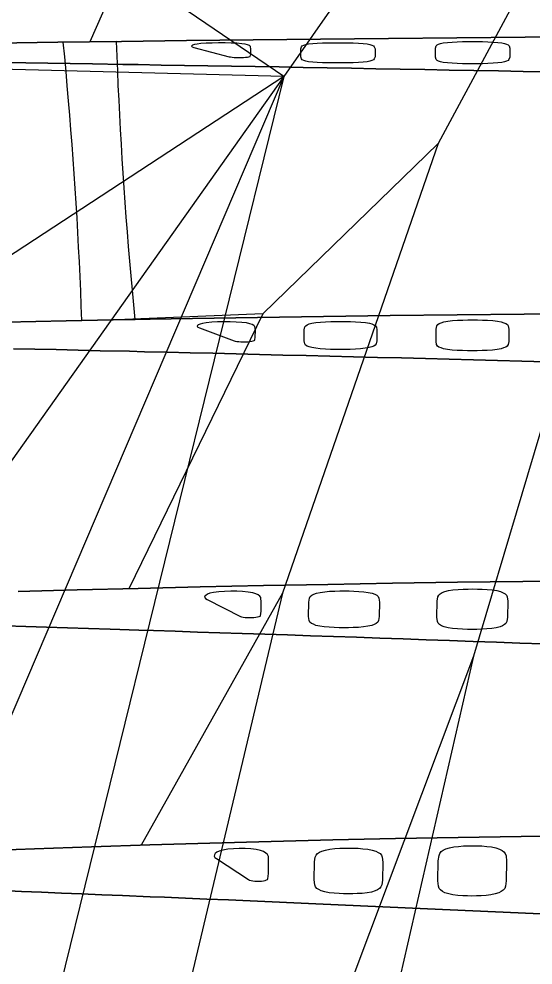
# Model space of a CAD drawing. Extents: x -1328 to 1439, y -3653 to 3653.
# Drawn here: x -560 to 71, y -2372 to -1212 of the extents above; entities that cross this region are included whole.
import ezdxf

# ---------------------------------------------------------------- set-up
doc = ezdxf.new("R2010")
doc.units = 0
for name, color, linetype in [('BANDESTENSION', 5, 'CONTINUOUS'), ('EXTRADOS', 7, 'CONTINUOUS'), ('INTRADOS', 7, 'CONTINUOUS'), ('NERVURES', 1, 'CONTINUOUS'), ('SUSPENTAGE', 8, 'CONTINUOUS'), ('TROUS', 2, 'CONTINUOUS')]:
    doc.layers.add(name, color=color, linetype=linetype)

msp = doc.modelspace()

# ---------------------------------------------------------------- linework, layer by layer
at = {"layer": 'BANDESTENSION', "color": 5, "linetype": 'CONTINUOUS'}
msp.add_polyline3d([(-439.8, -1240, 97.1), (-505.6, -1240.9, 90), (-505.6, -1240.9, 90), (-505.6, -1240.9, 90), (-503.8, -1258.8, 93.9), (-502.2, -1276.7, 97.9), (-500.6, -1294.6, 101.9), (-499, -1312.6, 105.8), (-497.5, -1330.5, 109.8), (-496.1, -1348.4, 113.8), (-494.7, -1366.4, 117.7), (-493.4, -1384.3, 121.7), (-492.1, -1402.3, 125.6), (-490.9, -1420.2, 129.5), (-489.8, -1438.2, 133.5), (-488.7, -1456.2, 137.4), (-487.7, -1474.1, 141.3), (-486.7, -1492.1, 145.2), (-485.8, -1510.1, 149.1), (-484.9, -1528.1, 153), (-484.1, -1546.1, 156.9), (-483.4, -1564.1, 160.8), (-482.7, -1582.1, 164.7), (-482.7, -1582.1, 164.7), (-424.9, -1580.9, 170.8), (-416.9, -1580.8, 171.6), (-416.9, -1580.8, 171.6), (-418.7, -1562.9, 167.6), (-420.3, -1545, 163.7), (-421.9, -1527.1, 159.7), (-423.5, -1509.2, 155.7), (-425, -1491.3, 151.8), (-426.4, -1473.4, 147.8), (-427.8, -1455.4, 143.9), (-429.1, -1437.5, 140), (-430.4, -1419.6, 136), (-431.6, -1401.6, 132.1), (-432.7, -1383.7, 128.2), (-433.8, -1365.7, 124.3), (-434.8, -1347.8, 120.4), (-435.8, -1329.8, 116.5), (-436.7, -1311.9, 112.6), (-437.6, -1293.9, 108.7), (-438.4, -1275.9, 104.8), (-439.1, -1258, 100.9), (-439.8, -1240, 97.1), (-439.8, -1240, 97.1)], dxfattribs=at)
at = {"layer": 'EXTRADOS', "color": 7, "linetype": 'CONTINUOUS'}
for points in [[(89.1, -1277.2, -190.2), (58.9, -1276.7, -185.9), (28.6, -1276.1, -181.5), (-1.6, -1275.5, -177.2), (-31.7, -1275, -173), (-61.8, -1274.5, -168.8), (-91.8, -1273.9, -164.7), (-121.8, -1273.4, -160.6), (-151.6, -1272.9, -156.5), (-181.4, -1272.3, -152.5), (-211, -1271.8, -148.6), (-240.4, -1271.3, -144.7), (-269.7, -1270.8, -140.9), (-298.8, -1270.3, -137.1), (-327.8, -1269.8, -133.3), (-356.5, -1269.4, -129.6), (-385, -1268.9, -126), (-413.3, -1268.4, -122.4), (-432.2, -1268.1, -120), (-469.2, -1267.5, -115.4), (-496.7, -1267.1, -111.9), (-524, -1266.6, -108.5), (-551, -1266.2, -105.2), (-577.6, -1265.8, -102)], [(-577.6, -1265.8, -102), (-551, -1266.2, -105.2), (-524, -1266.6, -108.5), (-496.7, -1267.1, -111.9), (-469.2, -1267.5, -115.4), (-432.2, -1268.1, -120), (-413.3, -1268.4, -122.4), (-385, -1268.9, -126), (-356.5, -1269.4, -129.6), (-327.8, -1269.8, -133.3), (-298.8, -1270.3, -137.1), (-269.7, -1270.8, -140.9), (-240.4, -1271.3, -144.7), (-211, -1271.8, -148.6), (-181.4, -1272.3, -152.5), (-151.6, -1272.9, -156.5), (-121.8, -1273.4, -160.6), (-91.8, -1273.9, -164.7), (-61.8, -1274.5, -168.8), (-31.7, -1275, -173), (-1.6, -1275.5, -177.2), (28.6, -1276.1, -181.5), (58.9, -1276.7, -185.9), (89.1, -1277.2, -190.2)], [(86.8, -1632.5, -109.8), (57.2, -1631.7, -105.5), (27.6, -1631, -101.2), (-2, -1630.2, -97), (-31.6, -1629.4, -92.9), (-61, -1628.7, -88.7), (-90.4, -1627.9, -84.7), (-119.8, -1627.2, -80.6), (-149, -1626.4, -76.7), (-178.1, -1625.7, -72.7), (-207.1, -1625, -68.8), (-235.9, -1624.3, -65), (-264.6, -1623.6, -61.2), (-293.2, -1622.9, -57.5), (-321.5, -1622.2, -53.8), (-349.6, -1621.6, -50.2), (-377.6, -1620.9, -46.6), (-405.3, -1620.3, -43), (-423.7, -1619.8, -40.7), (-460, -1619, -36.1), (-487, -1618.4, -32.7), (-513.7, -1617.7, -29.4), (-540.1, -1617.1, -26.1), (-566.2, -1616.6, -22.9)], [(-566.2, -1616.6, -22.9), (-540.1, -1617.1, -26.1), (-513.7, -1617.7, -29.4), (-487, -1618.4, -32.7), (-460, -1619, -36.1), (-423.7, -1619.8, -40.7), (-405.3, -1620.3, -43), (-377.6, -1620.9, -46.6), (-349.6, -1621.6, -50.2), (-321.5, -1622.2, -53.8), (-293.2, -1622.9, -57.5), (-264.6, -1623.6, -61.2), (-235.9, -1624.3, -65), (-207.1, -1625, -68.8), (-178.1, -1625.7, -72.7), (-149, -1626.4, -76.7), (-119.8, -1627.2, -80.6), (-90.4, -1627.9, -84.7), (-61, -1628.7, -88.7), (-31.6, -1629.4, -92.9), (-2, -1630.2, -97), (27.6, -1631, -101.2), (57.2, -1631.7, -105.5), (86.8, -1632.5, -109.8)], [(83.9, -1978.4, -3.5), (55.1, -1977.4, 0.6), (26.3, -1976.3, 4.8), (-2.5, -1975.3, 8.9), (-31.2, -1974.3, 12.9), (-59.8, -1973.3, 16.9), (-88.4, -1972.3, 20.9), (-117, -1971.3, 24.8), (-145.4, -1970.3, 28.6), (-173.7, -1969.3, 32.5), (-201.9, -1968.4, 36.2), (-229.9, -1967.4, 40), (-257.8, -1966.5, 43.6), (-285.6, -1965.6, 47.3), (-313.1, -1964.7, 50.8), (-340.5, -1963.8, 54.4), (-367.7, -1962.9, 57.9), (-394.6, -1962.1, 61.3), (-412.5, -1961.5, 63.6), (-447.8, -1960.4, 68), (-474, -1959.5, 71.3), (-500, -1958.7, 74.5), (-525.7, -1957.9, 77.7), (-551, -1957.1, 80.9), (-576.1, -1956.4, 83.9)], [(-576.1, -1956.4, 83.9), (-551, -1957.1, 80.9), (-525.7, -1957.9, 77.7), (-500, -1958.7, 74.5), (-474, -1959.5, 71.3), (-447.8, -1960.4, 68), (-412.5, -1961.5, 63.6), (-394.6, -1962.1, 61.3), (-367.7, -1962.9, 57.9), (-340.5, -1963.8, 54.4), (-313.1, -1964.7, 50.8), (-285.6, -1965.6, 47.3), (-257.8, -1966.5, 43.6), (-229.9, -1967.4, 40), (-201.9, -1968.4, 36.2), (-173.7, -1969.3, 32.5), (-145.4, -1970.3, 28.6), (-117, -1971.3, 24.8), (-88.4, -1972.3, 20.9), (-59.8, -1973.3, 16.9), (-31.2, -1974.3, 12.9), (-2.5, -1975.3, 8.9), (26.3, -1976.3, 4.8), (55.1, -1977.4, 0.6), (83.9, -1978.4, -3.5)], [(80.4, -2309.4, 128.7), (52.7, -2308.1, 132.7), (24.9, -2306.8, 136.7), (-2.8, -2305.5, 140.6), (-30.5, -2304.2, 144.4), (-58.2, -2303, 148.3), (-85.8, -2301.7, 152), (-113.3, -2300.5, 155.8), (-140.7, -2299.3, 159.5), (-168, -2298.1, 163.1), (-195.2, -2296.9, 166.7), (-222.2, -2295.7, 170.3), (-249.1, -2294.5, 173.8), (-275.9, -2293.4, 177.3), (-302.5, -2292.2, 180.7), (-328.9, -2291.1, 184.1), (-355.1, -2290, 187.4), (-381.1, -2288.9, 190.7), (-398.4, -2288.2, 192.9), (-432.4, -2286.8, 197.2), (-457.7, -2285.8, 200.3), (-482.7, -2284.7, 203.4), (-507.5, -2283.7, 206.5), (-532, -2282.7, 209.4), (-556.2, -2281.8, 212.4), (-580, -2280.8, 215.3)], [(-580, -2280.8, 215.3), (-556.2, -2281.8, 212.4), (-532, -2282.7, 209.4), (-507.5, -2283.7, 206.5), (-482.7, -2284.7, 203.4), (-457.7, -2285.8, 200.3), (-432.4, -2286.8, 197.2), (-398.4, -2288.2, 192.9), (-381.1, -2288.9, 190.7), (-355.1, -2290, 187.4), (-328.9, -2291.1, 184.1), (-302.5, -2292.2, 180.7), (-275.9, -2293.4, 177.3), (-249.1, -2294.5, 173.8), (-222.2, -2295.7, 170.3), (-195.2, -2296.9, 166.7), (-168, -2298.1, 163.1), (-140.7, -2299.3, 159.5), (-113.3, -2300.5, 155.8), (-85.8, -2301.7, 152), (-58.2, -2303, 148.3), (-30.5, -2304.2, 144.4), (-2.8, -2305.5, 140.6), (24.9, -2306.8, 136.7), (52.7, -2308.1, 132.7), (80.4, -2309.4, 128.7)]]:
    msp.add_polyline3d(points, dxfattribs=at)
at = {"layer": 'INTRADOS', "color": 7, "linetype": 'CONTINUOUS'}
for points in [[(-588, -1242.1, 80.4), (-512, -1241, 89.3), (-433.8, -1239.9, 97.7), (-353.8, -1238.9, 105.7), (-272.3, -1237.9, 113), (-189.7, -1237, 119.8), (-106.3, -1236.2, 126), (-22.5, -1235.5, 131.5), (61.3, -1234.9, 136.4), (144.9, -1234.3, 140.7)], [(144.9, -1234.3, 140.7), (61.3, -1234.9, 136.4), (-22.5, -1235.5, 131.5), (-106.3, -1236.2, 126), (-189.7, -1237, 119.8), (-272.3, -1237.9, 113), (-353.8, -1238.9, 105.7), (-433.8, -1239.9, 97.7), (-512, -1241, 89.3), (-588, -1242.1, 80.4)], [(-576, -1584, 154.3), (-501.5, -1582.4, 162.7), (-424.9, -1580.9, 170.8), (-346.6, -1579.5, 178.4), (-266.7, -1578.2, 185.4), (-185.8, -1577.1, 191.9), (-104.1, -1576, 197.7), (-22, -1575, 203), (60.1, -1574.2, 207.6), (142, -1573.4, 211.6)], [(142, -1573.4, 211.6), (60.1, -1574.2, 207.6), (-22, -1575, 203), (-104.1, -1576, 197.7), (-185.8, -1577.1, 191.9), (-266.7, -1578.2, 185.4), (-346.6, -1579.5, 178.4), (-424.9, -1580.9, 170.8), (-501.5, -1582.4, 162.7), (-576, -1584, 154.3)], [(-560.3, -1914.3, 250.8), (-487.9, -1912.3, 258.8), (-413.3, -1910.4, 266.4), (-337.1, -1908.6, 273.6), (-259.4, -1906.9, 280.2), (-180.7, -1905.4, 286.2), (-101.2, -1904, 291.7), (-21.4, -1902.8, 296.6), (58.5, -1901.7, 300.9), (138.1, -1900.7, 304.6)], [(138.1, -1900.7, 304.6), (58.5, -1901.7, 300.9), (-21.4, -1902.8, 296.6), (-101.2, -1904, 291.7), (-180.7, -1905.4, 286.2), (-259.4, -1906.9, 280.2), (-337.1, -1908.6, 273.6), (-413.3, -1910.4, 266.4), (-487.9, -1912.3, 258.8), (-560.3, -1914.3, 250.8)], [(-608.2, -2232.1, 362.3), (-540.6, -2229.6, 370), (-470.7, -2227.1, 377.4), (-398.8, -2224.8, 384.5), (-325.2, -2222.6, 391.1), (-250.3, -2220.6, 397.2), (-174.3, -2218.7, 402.8), (-97.6, -2217, 407.9), (-20.6, -2215.6, 412.4), (56.5, -2214.3, 416.3), (133.3, -2213.1, 419.7)], [(133.3, -2213.1, 419.7), (56.5, -2214.3, 416.3), (-20.6, -2215.6, 412.4), (-97.6, -2217, 407.9), (-174.3, -2218.7, 402.8), (-250.3, -2220.6, 397.2), (-325.2, -2222.6, 391.1), (-398.8, -2224.8, 384.5), (-470.7, -2227.1, 377.4), (-540.6, -2229.6, 370), (-608.2, -2232.1, 362.3)]]:
    msp.add_polyline3d(points, dxfattribs=at)
at = {"layer": 'NERVURES', "color": 1, "linetype": 'CONTINUOUS'}
for points in [[(144.9, -1234.3, 140.7), (61.3, -1234.9, 136.4), (-22.5, -1235.5, 131.5), (-106.3, -1236.2, 126), (-189.7, -1237, 119.8), (-272.3, -1237.9, 113), (-353.8, -1238.9, 105.7), (-433.8, -1239.9, 97.7), (-512, -1241, 89.3), (-588, -1242.1, 80.4)], [(-577.6, -1265.8, -102), (-551, -1266.2, -105.2), (-524, -1266.6, -108.5), (-496.7, -1267.1, -111.9), (-469.2, -1267.5, -115.4), (-432.2, -1268.1, -120), (-413.3, -1268.4, -122.4), (-385, -1268.9, -126), (-356.5, -1269.4, -129.6), (-327.8, -1269.8, -133.3), (-298.8, -1270.3, -137.1), (-269.7, -1270.8, -140.9), (-240.4, -1271.3, -144.7), (-211, -1271.8, -148.6), (-181.4, -1272.3, -152.5), (-151.6, -1272.9, -156.5), (-121.8, -1273.4, -160.6), (-91.8, -1273.9, -164.7), (-61.8, -1274.5, -168.8), (-31.7, -1275, -173), (-1.6, -1275.5, -177.2), (28.6, -1276.1, -181.5), (58.9, -1276.7, -185.9), (89.1, -1277.2, -190.2)], [(142, -1573.4, 211.6), (60.1, -1574.2, 207.6), (-22, -1575, 203), (-104.1, -1576, 197.7), (-185.8, -1577.1, 191.9), (-266.7, -1578.2, 185.4), (-346.6, -1579.5, 178.4), (-424.9, -1580.9, 170.8), (-501.5, -1582.4, 162.7), (-576, -1584, 154.3)], [(-566.2, -1616.6, -22.9), (-540.1, -1617.1, -26.1), (-513.7, -1617.7, -29.4), (-487, -1618.4, -32.7), (-460, -1619, -36.1), (-423.7, -1619.8, -40.7), (-405.3, -1620.3, -43), (-377.6, -1620.9, -46.6), (-349.6, -1621.6, -50.2), (-321.5, -1622.2, -53.8), (-293.2, -1622.9, -57.5), (-264.6, -1623.6, -61.2), (-235.9, -1624.3, -65), (-207.1, -1625, -68.8), (-178.1, -1625.7, -72.7), (-149, -1626.4, -76.7), (-119.8, -1627.2, -80.6), (-90.4, -1627.9, -84.7), (-61, -1628.7, -88.7), (-31.6, -1629.4, -92.9), (-2, -1630.2, -97), (27.6, -1631, -101.2), (57.2, -1631.7, -105.5), (86.8, -1632.5, -109.8)], [(138.1, -1900.7, 304.6), (58.5, -1901.7, 300.9), (-21.4, -1902.8, 296.6), (-101.2, -1904, 291.7), (-180.7, -1905.4, 286.2), (-259.4, -1906.9, 280.2), (-337.1, -1908.6, 273.6), (-413.3, -1910.4, 266.4), (-487.9, -1912.3, 258.8), (-560.3, -1914.3, 250.8)], [(-576.1, -1956.4, 83.9), (-551, -1957.1, 80.9), (-525.7, -1957.9, 77.7), (-500, -1958.7, 74.5), (-474, -1959.5, 71.3), (-447.8, -1960.4, 68), (-412.5, -1961.5, 63.6), (-394.6, -1962.1, 61.3), (-367.7, -1962.9, 57.9), (-340.5, -1963.8, 54.4), (-313.1, -1964.7, 50.8), (-285.6, -1965.6, 47.3), (-257.8, -1966.5, 43.6), (-229.9, -1967.4, 40), (-201.9, -1968.4, 36.2), (-173.7, -1969.3, 32.5), (-145.4, -1970.3, 28.6), (-117, -1971.3, 24.8), (-88.4, -1972.3, 20.9), (-59.8, -1973.3, 16.9), (-31.2, -1974.3, 12.9), (-2.5, -1975.3, 8.9), (26.3, -1976.3, 4.8), (55.1, -1977.4, 0.6), (83.9, -1978.4, -3.5)], [(133.3, -2213.1, 419.7), (56.5, -2214.3, 416.3), (-20.6, -2215.6, 412.4), (-97.6, -2217, 407.9), (-174.3, -2218.7, 402.8), (-250.3, -2220.6, 397.2), (-325.2, -2222.6, 391.1), (-398.8, -2224.8, 384.5), (-470.7, -2227.1, 377.4), (-540.6, -2229.6, 370), (-608.2, -2232.1, 362.3)], [(-580, -2280.8, 215.3), (-556.2, -2281.8, 212.4), (-532, -2282.7, 209.4), (-507.5, -2283.7, 206.5), (-482.7, -2284.7, 203.4), (-457.7, -2285.8, 200.3), (-432.4, -2286.8, 197.2), (-398.4, -2288.2, 192.9), (-381.1, -2288.9, 190.7), (-355.1, -2290, 187.4), (-328.9, -2291.1, 184.1), (-302.5, -2292.2, 180.7), (-275.9, -2293.4, 177.3), (-249.1, -2294.5, 173.8), (-222.2, -2295.7, 170.3), (-195.2, -2296.9, 166.7), (-168, -2298.1, 163.1), (-140.7, -2299.3, 159.5), (-113.3, -2300.5, 155.8), (-85.8, -2301.7, 152), (-58.2, -2303, 148.3), (-30.5, -2304.2, 144.4), (-2.8, -2305.5, 140.6), (24.9, -2306.8, 136.7), (52.7, -2308.1, 132.7), (80.4, -2309.4, 128.7)]]:
    msp.add_polyline3d(points, dxfattribs=at)
at = {"layer": 'SUSPENTAGE', "color": 8, "linetype": 'CONTINUOUS'}
for points in [[(383.3, -399.7, 4473.6), (-234.6, -1283.1, 2821.7)], [(472.4, -404.4, 4448.4), (-45.3, -1364.9, 2055.4)], [(472.4, -404.4, 4448.4), (-2.1, -1993.5, 2407.2)], [(-234.6, -1283.1, 2821.7), (-1325.5, -542.2, -115.9)], [(-298.8, -846.9, 888.9), (-472.7, -1240.4, 93.5)], [(-234.6, -1283.1, 2821.7), (-1296.5, -1255.4, -22.1)], [(-234.6, -1283.1, 2821.7), (-1235.7, -1937.8, 157.6)], [(-234.6, -1283.1, 2821.7), (-1139.7, -2558.5, 435)], [(-234.6, -1283.1, 2821.7), (-999, -3073, 817.2)], [(-234.6, -1283.1, 2821.7), (-527.2, -2472.8, 2052.8)], [(-45.3, -1364.9, 2055.4), (-260.2, -1573.9, 1047.1)], [(-45.3, -1364.9, 2055.4), (-236.4, -1916, 1180)], [(-260.2, -1573.9, 1047.1), (-449.8, -1581.4, 168.2)], [(-260.2, -1573.9, 1047.1), (-424.7, -1910.7, 265.2)], [(-236.4, -1916, 1180), (-409.7, -2225.1, 383.4)], [(-236.4, -1916, 1180), (-379.7, -2519.5, 526.6)], [(-2.1, -1993.5, 2407.2), (-193.1, -2502.1, 1506.4)], [(-2.1, -1993.5, 2407.2), (-177.4, -2758.1, 1706.2)]]:
    msp.add_polyline3d(points, dxfattribs=at)
at = {"layer": 'TROUS', "color": 2, "linetype": 'CONTINUOUS'}
for points in [[(-47.8, -1245.5, 54.8), (-46.7, -1244.2, 64.3), (-44.9, -1243.3, 71.4), (-42.3, -1242.6, 77.3), (-39, -1241.8, 82.9), (-34, -1241.2, 87.8), (-28.3, -1240.7, 91.4), (-21.9, -1240.4, 94), (-15.3, -1240.2, 95.7), (-9, -1240.1, 96.2), (-3.1, -1240.1, 96.5), (3.1, -1240.1, 96.2), (9.1, -1240.2, 95.7), (15.7, -1240.4, 94), (22.2, -1240.7, 91.4), (27.9, -1241.2, 87.8), (32.9, -1241.8, 82.9), (36.2, -1242.6, 77.3), (38.7, -1243.3, 71.4), (40.5, -1244.2, 64.3), (41.7, -1245.5, 54.8), (42.5, -1248.4, 32.4), (42.5, -1259.2, -51), (41.6, -1262.1, -73.4), (40.5, -1263.3, -82.9), (38.7, -1264.2, -90), (36.1, -1265, -95.8), (32.9, -1265.7, -101.5), (27.9, -1266.4, -106.4), (22.2, -1266.8, -110), (15.8, -1267.2, -112.6), (9.1, -1267.4, -114.3), (3.1, -1267.5, -114.8), (-3.1, -1267.5, -115.1), (-9, -1267.5, -114.8), (-15.3, -1267.4, -114.3), (-21.9, -1267.2, -112.6), (-28.3, -1266.8, -110), (-34, -1266.4, -106.4), (-39, -1265.7, -101.5), (-42.3, -1265, -95.8), (-44.9, -1264.2, -90), (-46.7, -1263.3, -82.9), (-47.8, -1262.1, -73.4), (-48.6, -1259.2, -51), (-48.6, -1248.4, 32.4), (-47.8, -1245.5, 54.8), (-47.8, -1245.5, 54.8)], [(-275.5, -1246, 50.4), (-276.9, -1245.1, 57.6), (-279.1, -1244.3, 64), (-282.1, -1243.5, 70.2), (-286.1, -1242.8, 75), (-292.1, -1242.3, 78.9), (-299.1, -1242, 81.5), (-306.7, -1241.8, 83), (-314.6, -1241.8, 83.3), (-322.4, -1241.9, 82.4), (-329.7, -1242.2, 80.4), (-336.5, -1242.6, 76.6), (-341.1, -1243.2, 72.3), (-344.3, -1243.8, 67.4), (-346.6, -1244.6, 61.8), (-347.6, -1245.2, 56.9), (-347.9, -1245.9, 51.5), (-346.9, -1246.6, 45.9), (-344.8, -1247.3, 40.8), (-301.6, -1258.7, -47.7), (-300.1, -1259, -49.9), (-298.1, -1259.3, -51.7), (-295.6, -1259.5, -53.2), (-292.9, -1259.6, -54.1), (-290, -1259.6, -54.5), (-287, -1259.6, -54.4), (-284.2, -1259.5, -53.7), (-281.6, -1259.4, -52.5), (-279.3, -1259.2, -50.8), (-277.5, -1258.9, -48.8), (-276.3, -1258.6, -46.5), (-275.7, -1258.3, -44), (-275, -1255.3, -21.3), (-275, -1249.4, 24.1), (-275.5, -1246, 50.4), (-275.5, -1246, 50.4)], [(-213, -1246.4, 47.7), (-211.9, -1245.3, 56.4), (-210.1, -1244.4, 62.8), (-207.5, -1243.7, 68.1), (-204.2, -1243.1, 73.3), (-199.2, -1242.5, 77.7), (-193.5, -1242.1, 81), (-187.1, -1241.8, 83.4), (-180.5, -1241.6, 84.9), (-174.2, -1241.5, 85.4), (-168.3, -1241.5, 85.7), (-162.1, -1241.5, 85.4), (-156.1, -1241.6, 84.9), (-149.5, -1241.8, 83.4), (-143.1, -1242.1, 81), (-137.3, -1242.5, 77.7), (-132.3, -1243.1, 73.3), (-129.1, -1243.7, 68.1), (-126.5, -1244.4, 62.8), (-124.7, -1245.3, 56.4), (-123.6, -1246.4, 47.7), (-122.7, -1249, 27.3), (-122.7, -1258.8, -48.5), (-123.6, -1261.5, -68.9), (-124.7, -1262.6, -77.5), (-126.5, -1263.4, -83.9), (-129.1, -1264.1, -89.2), (-132.3, -1264.8, -94.4), (-137.3, -1265.4, -98.8), (-143, -1265.8, -102.1), (-149.5, -1266.1, -104.5), (-156.1, -1266.3, -106), (-162.1, -1266.4, -106.5), (-168.3, -1266.4, -106.8), (-174.2, -1266.4, -106.5), (-180.5, -1266.3, -106), (-187.1, -1266.1, -104.5), (-193.5, -1265.8, -102.1), (-199.2, -1265.4, -98.8), (-204.2, -1264.8, -94.4), (-207.5, -1264.1, -89.2), (-210.1, -1263.4, -83.9), (-211.9, -1262.6, -77.5), (-213, -1261.5, -68.9), (-213.8, -1258.8, -48.5), (-213.8, -1249, 27.3), (-213, -1246.4, 47.7), (-213, -1246.4, 47.7)], [(-270, -1589.4, 124.6), (-271.3, -1588.1, 131.6), (-273.5, -1587, 137.8), (-276.4, -1585.9, 143.9), (-280.3, -1585, 148.5), (-286.2, -1584.3, 152.3), (-293, -1583.9, 154.8), (-300.5, -1583.6, 156.3), (-308.2, -1583.5, 156.6), (-315.8, -1583.7, 155.7), (-323, -1584.1, 153.8), (-329.7, -1584.7, 150.2), (-334.2, -1585.5, 145.9), (-337.3, -1586.4, 141.2), (-339.6, -1587.4, 135.7), (-340.5, -1588.2, 131), (-340.9, -1589.2, 125.8), (-339.9, -1590.2, 120.3), (-337.9, -1591.1, 115.4), (-295.7, -1606.9, 29.4), (-294.2, -1607.3, 27.2), (-292.2, -1607.7, 25.4), (-289.9, -1607.9, 24), (-287.2, -1608.1, 23.1), (-284.3, -1608.2, 22.7), (-281.4, -1608.1, 22.8), (-278.6, -1608, 23.5), (-276.1, -1607.8, 24.6), (-273.9, -1607.5, 26.2), (-272.1, -1607.1, 28.2), (-270.9, -1606.7, 30.5), (-270.3, -1606.3, 32.9), (-269.6, -1602.2, 54.9), (-269.5, -1594.1, 99.1), (-270, -1589.4, 124.6), (-270, -1589.4, 124.6)], [(-208.8, -1589.9, 121.9), (-207.7, -1588.4, 130.3), (-205.9, -1587.2, 136.5), (-203.4, -1586.3, 141.7), (-200.1, -1585.4, 146.7), (-195.2, -1584.6, 151), (-189.6, -1584, 154.2), (-183.3, -1583.6, 156.5), (-176.9, -1583.3, 157.9), (-170.7, -1583.2, 158.4), (-164.9, -1583.2, 158.7), (-158.8, -1583.2, 158.4), (-152.9, -1583.3, 157.9), (-146.5, -1583.6, 156.4), (-140.2, -1584, 154.1), (-134.6, -1584.6, 150.9), (-129.7, -1585.4, 146.6), (-126.5, -1586.3, 141.6), (-124, -1587.3, 136.4), (-122.2, -1588.4, 130.1), (-121.1, -1590, 121.7), (-120.4, -1593.6, 101.9), (-120.5, -1607.1, 28.3), (-121.4, -1610.8, 8.5), (-122.5, -1612.3, 0.1), (-124.2, -1613.5, -6.1), (-126.8, -1614.4, -11.3), (-130, -1615.3, -16.3), (-134.9, -1616.1, -20.6), (-140.5, -1616.7, -23.8), (-146.8, -1617.1, -26.1), (-153.3, -1617.4, -27.5), (-159.1, -1617.5, -28), (-165.2, -1617.5, -28.3), (-171, -1617.5, -28), (-177.2, -1617.4, -27.5), (-183.6, -1617.1, -26), (-189.9, -1616.7, -23.7), (-195.5, -1616.1, -20.5), (-200.4, -1615.3, -16.2), (-203.6, -1614.4, -11.2), (-206.1, -1613.4, -6), (-207.9, -1612.3, 0.2), (-209, -1610.8, 8.6), (-209.7, -1607.1, 28.4), (-209.6, -1593.6, 102.1), (-208.8, -1589.9, 121.9), (-208.8, -1589.9, 121.9)], [(-46.9, -1588.7, 128.5), (-45.8, -1587, 137.7), (-44, -1585.8, 144.6), (-41.5, -1584.7, 150.3), (-38.3, -1583.7, 155.8), (-33.4, -1582.8, 160.5), (-27.8, -1582.2, 164), (-21.5, -1581.7, 166.5), (-15, -1581.4, 168.1), (-8.8, -1581.3, 168.7), (-3, -1581.3, 169), (3, -1581.3, 168.6), (8.9, -1581.4, 168.1), (15.4, -1581.7, 166.5), (21.7, -1582.2, 163.9), (27.3, -1582.8, 160.4), (32.1, -1583.7, 155.7), (35.4, -1584.7, 150.2), (37.9, -1585.8, 144.4), (39.6, -1587, 137.6), (40.7, -1588.7, 128.4), (41.5, -1592.7, 106.6), (41.3, -1607.6, 25.6), (40.5, -1611.6, 3.8), (39.4, -1613.3, -5.5), (37.6, -1614.6, -12.3), (35, -1615.7, -18), (31.8, -1616.7, -23.5), (26.9, -1617.5, -28.3), (21.3, -1618.2, -31.7), (15, -1618.6, -34.3), (8.6, -1618.9, -35.9), (2.7, -1619, -36.4), (-3.4, -1619.1, -36.7), (-9.2, -1619, -36.4), (-15.4, -1618.9, -35.8), (-21.8, -1618.6, -34.2), (-28.1, -1618.2, -31.6), (-33.7, -1617.5, -28.1), (-38.6, -1616.6, -23.4), (-41.8, -1615.6, -17.9), (-44.3, -1614.6, -12.2), (-46.1, -1613.3, -5.3), (-47.2, -1611.6, 3.9), (-47.9, -1607.6, 25.7), (-47.8, -1592.7, 106.7), (-46.9, -1588.7, 128.5), (-46.9, -1588.7, 128.5)], [(-45.7, -1920.7, 225.2), (-44.6, -1918.5, 234.1), (-42.9, -1916.9, 240.6), (-40.4, -1915.5, 246.1), (-37.3, -1914.2, 251.3), (-32.5, -1913, 255.9), (-27.1, -1912.2, 259.2), (-20.9, -1911.6, 261.6), (-14.6, -1911.2, 263.2), (-8.6, -1911.1, 263.7), (-3, -1911, 263.9), (2.9, -1911.1, 263.6), (8.6, -1911.2, 263.1), (14.9, -1911.6, 261.5), (21, -1912.2, 259.1), (26.5, -1913.1, 255.7), (31.2, -1914.2, 251.1), (34.3, -1915.6, 245.8), (36.8, -1916.9, 240.4), (38.5, -1918.6, 233.8), (39.5, -1920.8, 224.9), (40.2, -1926.1, 204), (39.9, -1945.7, 126.3), (39, -1950.9, 105.4), (37.9, -1953.2, 96.6), (36.2, -1954.8, 90), (33.7, -1956.2, 84.6), (30.6, -1957.5, 79.3), (25.8, -1958.7, 74.8), (20.4, -1959.5, 71.4), (14.3, -1960.1, 69), (7.9, -1960.5, 67.5), (2.2, -1960.6, 67), (-3.7, -1960.7, 66.7), (-9.3, -1960.6, 67), (-15.3, -1960.5, 67.6), (-21.6, -1960.1, 69.2), (-27.7, -1959.5, 71.6), (-33.2, -1958.6, 75), (-37.9, -1957.5, 79.6), (-41, -1956.1, 84.8), (-43.5, -1954.8, 90.3), (-45.2, -1953.1, 96.9), (-46.2, -1950.9, 105.7), (-46.9, -1945.6, 126.6), (-46.6, -1926, 204.3), (-45.7, -1920.7, 225.2), (-45.7, -1920.7, 225.2)], [(-262.7, -1921.6, 221.8), (-264, -1919.9, 228.5), (-266.1, -1918.4, 234.5), (-269, -1916.9, 240.3), (-272.7, -1915.8, 244.8), (-278.4, -1914.9, 248.5), (-285.1, -1914.3, 250.9), (-292.3, -1913.9, 252.3), (-299.8, -1913.9, 252.6), (-307.2, -1914.1, 251.8), (-314.2, -1914.5, 249.9), (-320.7, -1915.4, 246.5), (-325.2, -1916.4, 242.4), (-328.1, -1917.6, 237.8), (-330.4, -1918.9, 232.6), (-331.3, -1920, 228.1), (-331.7, -1921.3, 223.1), (-330.7, -1922.6, 217.8), (-328.8, -1923.8, 213.1), (-287.9, -1944.6, 130.6), (-286.5, -1945.1, 128.5), (-284.5, -1945.6, 126.8), (-282.2, -1945.9, 125.4), (-279.6, -1946.1, 124.5), (-276.8, -1946.2, 124.1), (-274, -1946.2, 124.2), (-271.3, -1946, 124.9), (-268.8, -1945.8, 126), (-266.7, -1945.4, 127.5), (-264.9, -1944.9, 129.4), (-263.8, -1944.3, 131.6), (-263.2, -1943.8, 133.9), (-262.5, -1938.4, 155), (-262.3, -1927.8, 197.3), (-262.7, -1921.6, 221.8), (-262.7, -1921.6, 221.8)], [(-203.2, -1922.3, 219.1), (-202.1, -1920.3, 227.2), (-200.3, -1918.8, 233.1), (-197.9, -1917.5, 238.1), (-194.7, -1916.3, 242.9), (-190, -1915.3, 247), (-184.5, -1914.5, 250.1), (-178.4, -1913.9, 252.2), (-172.1, -1913.6, 253.6), (-166.1, -1913.5, 254.1), (-160.4, -1913.4, 254.3), (-154.5, -1913.5, 254), (-148.8, -1913.6, 253.5), (-142.5, -1914, 252.1), (-136.4, -1914.5, 249.9), (-131, -1915.3, 246.8), (-126.2, -1916.4, 242.7), (-123.1, -1917.6, 237.9), (-120.7, -1918.8, 232.9), (-119, -1920.3, 226.9), (-117.9, -1922.4, 218.9), (-117.2, -1927.1, 199.9), (-117.5, -1944.9, 129.2), (-118.3, -1949.7, 110.2), (-119.4, -1951.8, 102.2), (-121.2, -1953.3, 96.2), (-123.6, -1954.5, 91.3), (-126.8, -1955.7, 86.5), (-131.5, -1956.8, 82.3), (-137, -1957.5, 79.3), (-143.1, -1958.1, 77.1), (-149.4, -1958.4, 75.8), (-155.1, -1958.5, 75.3), (-161.1, -1958.6, 75.1), (-166.7, -1958.5, 75.3), (-172.7, -1958.4, 75.8), (-179, -1958, 77.3), (-185.1, -1957.5, 79.5), (-190.5, -1956.7, 82.6), (-195.3, -1955.7, 86.7), (-198.4, -1954.4, 91.5), (-200.8, -1953.2, 96.5), (-202.5, -1951.7, 102.5), (-203.6, -1949.7, 110.5), (-204.3, -1944.9, 129.5), (-204, -1927.1, 200.1), (-203.2, -1922.3, 219.1), (-203.2, -1922.3, 219.1)], [(-44.2, -2237.9, 345), (-43.2, -2235.1, 353.3), (-41.5, -2233, 359.5), (-39.1, -2231.3, 364.7), (-36, -2229.7, 369.7), (-31.4, -2228.3, 373.9), (-26.1, -2227.2, 377.1), (-20.2, -2226.5, 379.3), (-14.1, -2226, 380.8), (-8.3, -2225.9, 381.2), (-2.9, -2225.8, 381.5), (2.8, -2225.9, 381.2), (8.3, -2226, 380.7), (14.4, -2226.5, 379.2), (20.3, -2227.3, 376.9), (25.5, -2228.4, 373.7), (30.1, -2229.8, 369.3), (33.1, -2231.4, 364.3), (35.4, -2233.2, 359.2), (37, -2235.2, 352.9), (38, -2238, 344.6), (38.6, -2244.5, 324.8), (38.2, -2268.8, 251.5), (37.4, -2275.3, 231.7), (36.3, -2278.1, 223.4), (34.6, -2280.2, 217.2), (32.2, -2281.9, 212), (29.2, -2283.5, 207.1), (24.6, -2284.9, 202.8), (19.3, -2286, 199.6), (13.4, -2286.7, 197.4), (7.3, -2287.2, 195.9), (1.8, -2287.3, 195.5), (-3.9, -2287.4, 195.2), (-9.4, -2287.3, 195.5), (-15.1, -2287.2, 196.1), (-21.2, -2286.7, 197.6), (-27.1, -2285.9, 199.9), (-32.3, -2284.8, 203.1), (-36.9, -2283.4, 207.4), (-39.9, -2281.8, 212.4), (-42.3, -2280, 217.6), (-43.9, -2278, 223.8), (-44.9, -2275.2, 232.1), (-45.5, -2268.7, 251.9), (-45.1, -2244.4, 325.3), (-44.2, -2237.9, 345), (-44.2, -2237.9, 345)], [(-253.6, -2238.8, 342.1), (-254.8, -2236.7, 348.5), (-256.8, -2234.8, 354.2), (-259.5, -2233, 359.6), (-263.2, -2231.6, 363.8), (-268.7, -2230.5, 367.3), (-275.1, -2229.7, 369.6), (-282, -2229.3, 370.9), (-289.3, -2229.2, 371.2), (-296.5, -2229.4, 370.5), (-303.2, -2230, 368.7), (-309.5, -2231.1, 365.5), (-313.8, -2232.3, 361.7), (-316.6, -2233.8, 357.4), (-318.8, -2235.4, 352.4), (-319.7, -2236.8, 348.2), (-320.1, -2238.4, 343.5), (-319.2, -2240, 338.5), (-317.3, -2241.5, 334), (-278, -2267.3, 256), (-276.6, -2268, 254), (-274.8, -2268.5, 252.4), (-272.5, -2268.9, 251.1), (-270, -2269.2, 250.2), (-267.3, -2269.3, 249.9), (-264.6, -2269.3, 250), (-262, -2269.1, 250.6), (-259.6, -2268.8, 251.6), (-257.5, -2268.3, 253.1), (-255.9, -2267.7, 254.9), (-254.7, -2267, 256.9), (-254.1, -2266.3, 259.1), (-253.4, -2259.7, 279), (-253.2, -2246.5, 319), (-253.6, -2238.8, 342.1), (-253.6, -2238.8, 342.1)], [(-196.1, -2239.7, 339.5), (-195, -2237.2, 347.1), (-193.3, -2235.3, 352.7), (-191, -2233.7, 357.4), (-187.9, -2232.3, 361.9), (-183.3, -2231, 365.8), (-178, -2230, 368.7), (-172.1, -2229.3, 370.7), (-166, -2228.9, 372), (-160.2, -2228.8, 372.4), (-154.8, -2228.7, 372.7), (-149.1, -2228.8, 372.4), (-143.6, -2228.9, 371.9), (-137.5, -2229.4, 370.6), (-131.6, -2230.1, 368.4), (-126.4, -2231.1, 365.5), (-121.8, -2232.4, 361.6), (-118.8, -2233.9, 357.1), (-116.5, -2235.4, 352.3), (-114.9, -2237.3, 346.7), (-113.9, -2239.8, 339.1), (-113.2, -2245.7, 321.1), (-113.6, -2267.8, 254.4), (-114.5, -2273.8, 236.5), (-115.5, -2276.3, 228.9), (-117.2, -2278.1, 223.3), (-119.6, -2279.7, 218.6), (-122.6, -2281.2, 214.1), (-127.2, -2282.5, 210.2), (-132.5, -2283.4, 207.3), (-138.4, -2284.1, 205.3), (-144.5, -2284.5, 204), (-150, -2284.7, 203.6), (-155.7, -2284.7, 203.3), (-161.2, -2284.7, 203.6), (-166.9, -2284.5, 204.1), (-173, -2284, 205.5), (-178.9, -2283.3, 207.6), (-184.2, -2282.4, 210.5), (-188.7, -2281.1, 214.4), (-191.7, -2279.6, 219), (-194.1, -2278, 223.7), (-195.7, -2276.1, 229.3), (-196.7, -2273.6, 236.9), (-197.3, -2267.7, 254.9), (-197, -2245.6, 321.6), (-196.1, -2239.7, 339.5), (-196.1, -2239.7, 339.5)]]:
    msp.add_polyline3d(points, dxfattribs=at)

doc.saveas('drawing.dxf')
